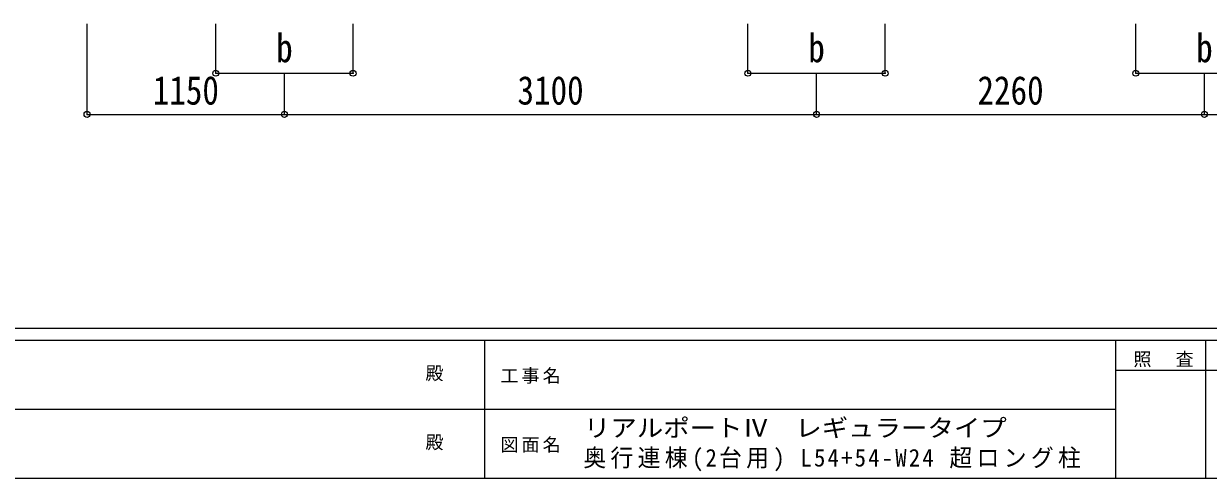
# Model space of a CAD drawing. Units: millimetres at full size. Extents: x -9783 to 9892, y -6828 to 6752.
# Drawn here: x -3155 to 3747, y -6828 to -4177 of the extents above; entities that cross this region are included whole.
import ezdxf
from ezdxf.enums import TextEntityAlignment as Align

# ---------------------------------------------------------------- set-up
doc = ezdxf.new("R2010")
doc.units = ezdxf.units.MM
doc.header["$LTSCALE"] = 35
doc.header["$PDMODE"] = 32
doc.header["$PDSIZE"] = 35
doc.layers.add('0-A_寸法', color=6, linetype='Continuous', lineweight=9)
doc.layers.add('F-0_240', color=7, linetype='Continuous', lineweight=9)
doc.styles.add('ＭＳ ゴシック', font='')
doc.styles.get('ＭＳ ゴシック').set_extended_font_data('MS Gothic')

msp = doc.modelspace()

# ---------------------------------------------------------------- linework, layer by layer
at = {"layer": '0-A_寸法'}
for p, q in [((-2785.58, -4706.12), (-2785.58, -4177.17)), ((-2035.58, -4466.14), (-2035.58, -4177.17)), ((-1235.58, -4466.14), (-1235.58, -4177.17)), ((1064.42, -4466.14), (1064.42, -4177.17)), ((1864.42, -4466.14), (1864.42, -4177.17)), ((3324.42, -4466.14), (3324.42, -4177.17)), ((-2035.58, -4466.14), (-1235.58, -4466.14)), ((-1635.58, -4706.12), (-1635.58, -4466.14)), ((1064.42, -4466.14), (1864.42, -4466.14)), ((1464.42, -4706.12), (1464.42, -4466.14)), ((3324.42, -4466.14), (4124.42, -4466.14)), ((3724.42, -4706.12), (3724.42, -4466.14)), ((-2785.58, -4706.12), (-1635.58, -4706.12)), ((-1635.58, -4706.12), (1464.42, -4706.12)), ((1464.42, -4706.12), (3724.42, -4706.12)), ((3724.42, -4706.12), (6824.42, -4706.12))]:
    msp.add_line(p, q, dxfattribs=at)
for p in [(-2035.58, -4466.14), (-1235.58, -4466.14), (1064.42, -4466.14), (1864.42, -4466.14), (3324.42, -4466.14), (-2785.58, -4706.12), (-1635.58, -4706.12), (1464.42, -4706.12), (3724.42, -4706.12)]:
    msp.add_point(p, dxfattribs=at)
at = {"layer": 'F-0_240', "color": 5}
for p, q in [((-9783.03, -5953.1), (9396.97, -5953.1)), ((-9783.03, -6023.1), (6285.75, -6023.1)), ((-469.25, -6023.1), (-469.25, -6828.1)), ((3205.75, -6023.1), (3205.75, -6828.1)), ((3730.75, -6023.1), (3730.75, -6828.1)), ((3205.75, -6198.1), (5305.75, -6198.1)), ((-3969.25, -6425.6), (3205.75, -6425.6)), ((-9783.03, -6828.1), (9396.97, -6828.1))]:
    msp.add_line(p, q, dxfattribs=at)

# ---------------------------------------------------------------- texts
at = {"layer": '0-A_寸法', "color": 7, "style": 'ＭＳ ゴシック', "width": 0.85}
for s, p in [('b', (-1683.71, -4451.76)), ('b', (1416.29, -4451.76)), ('b', (3676.29, -4451.76)), ('1150', (-2403.08, -4699.12)), ('3100', (-278.08, -4699.12)), ('2260', (2401.92, -4699.12))]:
    msp.add_text(s, height=166.8, dxfattribs=at).set_placement(p, align=Align.BOTTOM_LEFT)
at = {"layer": 'F-0_240', "style": 'ＭＳ ゴシック'}
for p in [(-814.24, -6276.85), (-814.24, -6679.35)]:
    msp.add_text('殿', height=76.98, dxfattribs=at).set_placement(p, align=Align.BOTTOM_LEFT)
at = {"layer": 'F-0_240', "style": 'ＭＳ ゴシック', "width": 1.1}
msp.add_text('リアルポートⅣ\u3000レギュラータイプ', height=102.6, dxfattribs=at).set_placement((109.35, -6616.22), align=Align.BOTTOM_LEFT)
at = {"layer": 'F-0_240', "attachment_point": 7, "style": 'ＭＳ ゴシック'}
for s, insert, char_height in [('\\T1.17;照\u3000査', (3310.76, -6180.6), 76.98), ('\\T1.17;工事名', (-376.96, -6276.85), 76.98), ('\\T1.17;図面名', (-376.96, -6679.35), 76.98), ('\\T1.19;\\W0.95;奥行連棟(2台用)\\~L54+54-W24\\~超ロング柱', (105.77, -6786.55), 102.6)]:
    msp.add_mtext(s, dxfattribs=dict(at, insert=insert, char_height=char_height))

doc.saveas('drawing.dxf')
